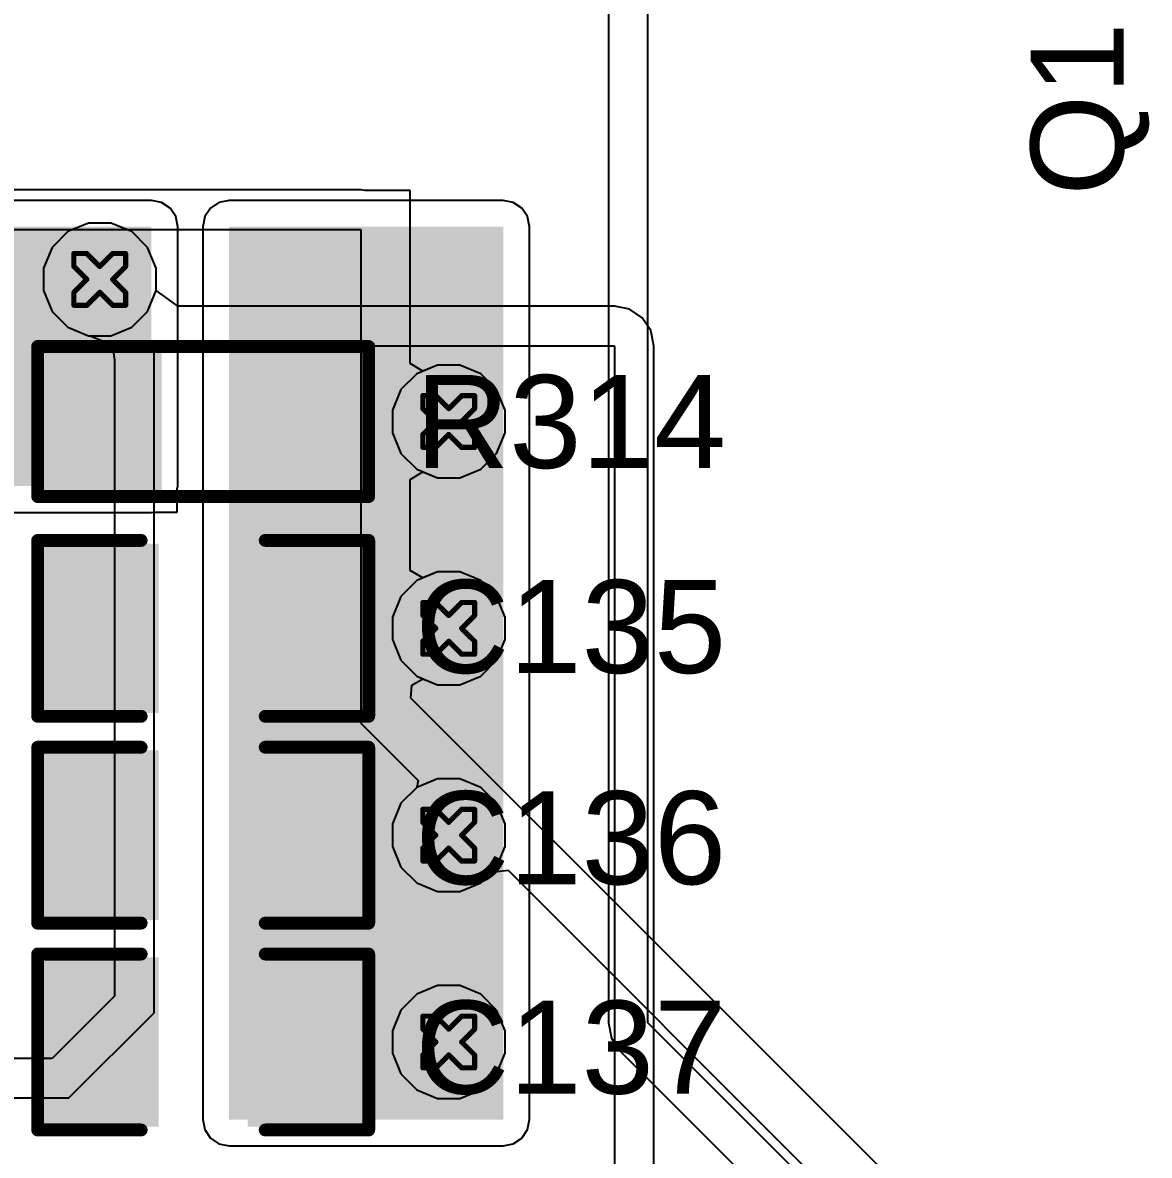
# Model space of a CAD drawing. Header units: inches. Extents: x -11 to 5379, y 0 to 5429.
# Drawn here: x 318.47 to 329.54, y 66.09 to 77.21 of the extents above; entities that cross this region are included whole.
import ezdxf

# ---------------------------------------------------------------- set-up
doc = ezdxf.new("R2010")
doc.units = ezdxf.units.IN
for name, color, linetype in [('Bottom Layer', 5, 'Continuous'), ('Drill Drawing', 1, 'Continuous'), ('GND', 16, 'Continuous'), ('PWR', 76, 'Continuous'), ('Top Layer', 1, 'Continuous'), ('Top Overlay', 2, 'Continuous'), ('Top Paste', 8, 'Continuous'), ('Top Solder', 216, 'Continuous'), ('Via Holes', 16, 'Continuous')]:
    doc.layers.add(name, color=color, linetype=linetype)
doc.styles.add('Arial', font='', dxfattribs={"height": 0.2})
doc.styles.get('Arial').set_extended_font_data('Arial')

# ---------------------------------------------------------------- blocks, each defined once
blk = doc.blocks.new('R___0805_205')
at = {"layer": 'Top Layer'}
for points in [[(-1.524, 0.635), (-0.508, 0.635), (-0.508, -0.635), (-1.524, -0.635)], [(0.508, 0.635), (1.524, 0.635), (1.524, -0.635), (0.508, -0.635)]]:
    blk.add_hatch(color=1, dxfattribs=at).paths.add_polyline_path(points)
at = {"layer": 'Top Paste'}
for points in [[(-1.524, 0.635), (-0.508, 0.635), (-0.508, -0.635), (-1.524, -0.635)], [(0.508, 0.635), (1.524, 0.635), (1.524, -0.635), (0.508, -0.635)]]:
    blk.add_hatch(color=8, dxfattribs=at).paths.add_polyline_path(points)
at = {"layer": 'Top Solder'}
for points in [[(-1.6256, 0.7366), (-0.4064, 0.7366), (-0.4064, -0.7366), (-1.6256, -0.7366)], [(0.4064, 0.7366), (1.6256, 0.7366), (1.6256, -0.7366), (0.4064, -0.7366)]]:
    blk.add_hatch(color=216, dxfattribs=at).paths.add_polyline_path(points)
at = {"layer": 'Top Overlay'}
for points in [[(-1.6256, 0.7366, 0.127, 0.127, 0), (-1.6256, -0.7366, 0.127, 0.127, 0)], [(1.6256, 0.7366, 0.127, 0.127, 0), (-1.6256, 0.7366, 0.127, 0.127, 0)], [(1.6256, 0.7366, 0.127, 0.127, 0), (1.6256, -0.7366, 0.127, 0.127, 0)], [(1.6256, -0.7366, 0.127, 0.127, 0), (-1.6256, -0.7366, 0.127, 0.127, 0)]]:
    blk.add_lwpolyline(points, format="xyseb", dxfattribs=at)
for points in [[(-1.65735, 0.7366, 0.0635, 0.0635, 1), (-1.59385, 0.7366, 0.0635, 0.0635, 1)], [(-1.65735, 0.7366, 0.0635, 0.0635, 1), (-1.59385, 0.7366, 0.0635, 0.0635, 1)], [(1.59385, 0.7366, 0.0635, 0.0635, 1), (1.65735, 0.7366, 0.0635, 0.0635, 1)], [(1.59385, 0.7366, 0.0635, 0.0635, 1), (1.65735, 0.7366, 0.0635, 0.0635, 1)], [(-1.65735, -0.7366, 0.0635, 0.0635, 1), (-1.59385, -0.7366, 0.0635, 0.0635, 1)], [(-1.65735, -0.7366, 0.0635, 0.0635, 1), (-1.59385, -0.7366, 0.0635, 0.0635, 1)], [(1.59385, -0.7366, 0.0635, 0.0635, 1), (1.65735, -0.7366, 0.0635, 0.0635, 1)], [(1.59385, -0.7366, 0.0635, 0.0635, 1), (1.65735, -0.7366, 0.0635, 0.0635, 1)]]:
    blk.add_lwpolyline(points, format="xyseb", close=True, dxfattribs=at)
blk = doc.blocks.new('C___0805_598')
at = {"layer": 'Top Layer'}
for points in [[(-1.524, 0.762), (-0.508, 0.762), (-0.508, -0.762), (-1.524, -0.762)], [(0.508, 0.762), (1.524, 0.762), (1.524, -0.762), (0.508, -0.762)]]:
    blk.add_hatch(color=1, dxfattribs=at).paths.add_polyline_path(points)
at = {"layer": 'Top Paste'}
for points in [[(-1.524, 0.762), (-0.508, 0.762), (-0.508, -0.762), (-1.524, -0.762)], [(0.508, 0.762), (1.524, 0.762), (1.524, -0.762), (0.508, -0.762)]]:
    blk.add_hatch(color=8, dxfattribs=at).paths.add_polyline_path(points)
at = {"layer": 'Top Solder'}
for points in [[(-1.594, 0.832), (-0.438, 0.832), (-0.438, -0.832), (-1.594, -0.832)], [(0.438, 0.832), (1.594, 0.832), (1.594, -0.832), (0.438, -0.832)]]:
    blk.add_hatch(color=216, dxfattribs=at).paths.add_polyline_path(points)
at = {"layer": 'Top Overlay'}
for points in [[(-1.626, 0.864, 0.127, 0.127, 0), (-1.626, -0.864, 0.127, 0.127, 0)], [(-0.61, 0.864, 0.127, 0.127, 0), (-1.626, 0.864, 0.127, 0.127, 0)], [(1.626, 0.864, 0.127, 0.127, 0), (0.61, 0.864, 0.127, 0.127, 0)], [(1.626, 0.864, 0.127, 0.127, 0), (1.626, -0.864, 0.127, 0.127, 0)], [(-0.61, -0.864, 0.127, 0.127, 0), (-1.626, -0.864, 0.127, 0.127, 0)], [(1.626, -0.864, 0.127, 0.127, 0), (0.61, -0.864, 0.127, 0.127, 0)]]:
    blk.add_lwpolyline(points, format="xyseb", dxfattribs=at)
for points in [[(-1.657, 0.864, 0.0635, 0.0635, 1), (-1.594, 0.864, 0.0635, 0.0635, 1)], [(-1.657, 0.864, 0.0635, 0.0635, 1), (-1.594, 0.864, 0.0635, 0.0635, 1)], [(-0.641, 0.864, 0.0635, 0.0635, 1), (-0.578, 0.864, 0.0635, 0.0635, 1)], [(0.578, 0.864, 0.0635, 0.0635, 1), (0.641, 0.864, 0.0635, 0.0635, 1)], [(1.594, 0.864, 0.0635, 0.0635, 1), (1.657, 0.864, 0.0635, 0.0635, 1)], [(1.594, 0.864, 0.0635, 0.0635, 1), (1.657, 0.864, 0.0635, 0.0635, 1)], [(-1.657, -0.864, 0.0635, 0.0635, 1), (-1.594, -0.864, 0.0635, 0.0635, 1)], [(-1.657, -0.864, 0.0635, 0.0635, 1), (-1.594, -0.864, 0.0635, 0.0635, 1)], [(-0.641, -0.864, 0.0635, 0.0635, 1), (-0.578, -0.864, 0.0635, 0.0635, 1)], [(0.578, -0.864, 0.0635, 0.0635, 1), (0.641, -0.864, 0.0635, 0.0635, 1)], [(1.594, -0.864, 0.0635, 0.0635, 1), (1.657, -0.864, 0.0635, 0.0635, 1)], [(1.594, -0.864, 0.0635, 0.0635, 1), (1.657, -0.864, 0.0635, 0.0635, 1)]]:
    blk.add_lwpolyline(points, format="xyseb", close=True, dxfattribs=at)
blk = doc.blocks.new('C___0805_599')
at = {"layer": 'Top Layer'}
for points in [[(-1.524, 0.762), (-0.508, 0.762), (-0.508, -0.762), (-1.524, -0.762)], [(0.508, 0.762), (1.524, 0.762), (1.524, -0.762), (0.508, -0.762)]]:
    blk.add_hatch(color=1, dxfattribs=at).paths.add_polyline_path(points)
at = {"layer": 'Top Paste'}
for points in [[(-1.524, 0.762), (-0.508, 0.762), (-0.508, -0.762), (-1.524, -0.762)], [(0.508, 0.762), (1.524, 0.762), (1.524, -0.762), (0.508, -0.762)]]:
    blk.add_hatch(color=8, dxfattribs=at).paths.add_polyline_path(points)
at = {"layer": 'Top Solder'}
for points in [[(-1.594, 0.832), (-0.438, 0.832), (-0.438, -0.832), (-1.594, -0.832)], [(0.438, 0.832), (1.594, 0.832), (1.594, -0.832), (0.438, -0.832)]]:
    blk.add_hatch(color=216, dxfattribs=at).paths.add_polyline_path(points)
at = {"layer": 'Top Overlay'}
for points in [[(-1.626, 0.864, 0.127, 0.127, 0), (-1.626, -0.864, 0.127, 0.127, 0)], [(-0.61, 0.864, 0.127, 0.127, 0), (-1.626, 0.864, 0.127, 0.127, 0)], [(1.626, 0.864, 0.127, 0.127, 0), (0.61, 0.864, 0.127, 0.127, 0)], [(1.626, 0.864, 0.127, 0.127, 0), (1.626, -0.864, 0.127, 0.127, 0)], [(-0.61, -0.864, 0.127, 0.127, 0), (-1.626, -0.864, 0.127, 0.127, 0)], [(1.626, -0.864, 0.127, 0.127, 0), (0.61, -0.864, 0.127, 0.127, 0)]]:
    blk.add_lwpolyline(points, format="xyseb", dxfattribs=at)
for points in [[(-1.657, 0.864, 0.0635, 0.0635, 1), (-1.594, 0.864, 0.0635, 0.0635, 1)], [(-1.657, 0.864, 0.0635, 0.0635, 1), (-1.594, 0.864, 0.0635, 0.0635, 1)], [(-0.641, 0.864, 0.0635, 0.0635, 1), (-0.578, 0.864, 0.0635, 0.0635, 1)], [(0.578, 0.864, 0.0635, 0.0635, 1), (0.641, 0.864, 0.0635, 0.0635, 1)], [(1.594, 0.864, 0.0635, 0.0635, 1), (1.657, 0.864, 0.0635, 0.0635, 1)], [(1.594, 0.864, 0.0635, 0.0635, 1), (1.657, 0.864, 0.0635, 0.0635, 1)], [(-1.657, -0.864, 0.0635, 0.0635, 1), (-1.594, -0.864, 0.0635, 0.0635, 1)], [(-1.657, -0.864, 0.0635, 0.0635, 1), (-1.594, -0.864, 0.0635, 0.0635, 1)], [(-0.641, -0.864, 0.0635, 0.0635, 1), (-0.578, -0.864, 0.0635, 0.0635, 1)], [(0.578, -0.864, 0.0635, 0.0635, 1), (0.641, -0.864, 0.0635, 0.0635, 1)], [(1.594, -0.864, 0.0635, 0.0635, 1), (1.657, -0.864, 0.0635, 0.0635, 1)], [(1.594, -0.864, 0.0635, 0.0635, 1), (1.657, -0.864, 0.0635, 0.0635, 1)]]:
    blk.add_lwpolyline(points, format="xyseb", close=True, dxfattribs=at)
blk = doc.blocks.new('C___0805_600')
at = {"layer": 'Top Layer'}
for points in [[(-1.524, 0.762), (-0.508, 0.762), (-0.508, -0.762), (-1.524, -0.762)], [(0.508, 0.762), (1.524, 0.762), (1.524, -0.762), (0.508, -0.762)]]:
    blk.add_hatch(color=1, dxfattribs=at).paths.add_polyline_path(points)
at = {"layer": 'Top Paste'}
for points in [[(-1.524, 0.762), (-0.508, 0.762), (-0.508, -0.762), (-1.524, -0.762)], [(0.508, 0.762), (1.524, 0.762), (1.524, -0.762), (0.508, -0.762)]]:
    blk.add_hatch(color=8, dxfattribs=at).paths.add_polyline_path(points)
at = {"layer": 'Top Solder'}
for points in [[(-1.594, 0.832), (-0.438, 0.832), (-0.438, -0.832), (-1.594, -0.832)], [(0.438, 0.832), (1.594, 0.832), (1.594, -0.832), (0.438, -0.832)]]:
    blk.add_hatch(color=216, dxfattribs=at).paths.add_polyline_path(points)
at = {"layer": 'Top Overlay'}
for points in [[(-1.626, 0.864, 0.127, 0.127, 0), (-1.626, -0.864, 0.127, 0.127, 0)], [(-0.61, 0.864, 0.127, 0.127, 0), (-1.626, 0.864, 0.127, 0.127, 0)], [(1.626, 0.864, 0.127, 0.127, 0), (0.61, 0.864, 0.127, 0.127, 0)], [(1.626, 0.864, 0.127, 0.127, 0), (1.626, -0.864, 0.127, 0.127, 0)], [(-0.61, -0.864, 0.127, 0.127, 0), (-1.626, -0.864, 0.127, 0.127, 0)], [(1.626, -0.864, 0.127, 0.127, 0), (0.61, -0.864, 0.127, 0.127, 0)]]:
    blk.add_lwpolyline(points, format="xyseb", dxfattribs=at)
for points in [[(-1.657, 0.864, 0.0635, 0.0635, 1), (-1.594, 0.864, 0.0635, 0.0635, 1)], [(-1.657, 0.864, 0.0635, 0.0635, 1), (-1.594, 0.864, 0.0635, 0.0635, 1)], [(-0.641, 0.864, 0.0635, 0.0635, 1), (-0.578, 0.864, 0.0635, 0.0635, 1)], [(0.578, 0.864, 0.0635, 0.0635, 1), (0.641, 0.864, 0.0635, 0.0635, 1)], [(1.594, 0.864, 0.0635, 0.0635, 1), (1.657, 0.864, 0.0635, 0.0635, 1)], [(1.594, 0.864, 0.0635, 0.0635, 1), (1.657, 0.864, 0.0635, 0.0635, 1)], [(-1.657, -0.864, 0.0635, 0.0635, 1), (-1.594, -0.864, 0.0635, 0.0635, 1)], [(-1.657, -0.864, 0.0635, 0.0635, 1), (-1.594, -0.864, 0.0635, 0.0635, 1)], [(-0.641, -0.864, 0.0635, 0.0635, 1), (-0.578, -0.864, 0.0635, 0.0635, 1)], [(0.578, -0.864, 0.0635, 0.0635, 1), (0.641, -0.864, 0.0635, 0.0635, 1)], [(1.594, -0.864, 0.0635, 0.0635, 1), (1.657, -0.864, 0.0635, 0.0635, 1)], [(1.594, -0.864, 0.0635, 0.0635, 1), (1.657, -0.864, 0.0635, 0.0635, 1)]]:
    blk.add_lwpolyline(points, format="xyseb", close=True, dxfattribs=at)

msp = doc.modelspace()

# ---------------------------------------------------------------- hatches: boundary and pattern name
at = {"layer": 'Bottom Layer'}
h = msp.add_hatch(color=5, dxfattribs=at)
edge = h.paths.add_edge_path()
edge.add_arc((319.227, 74.692), 0.3, 0, 360)
h = msp.add_hatch(color=5, dxfattribs=at)
edge = h.paths.add_edge_path()
edge.add_arc((322.655, 73.296), 0.3, 0, 360)
h = msp.add_hatch(color=5, dxfattribs=at)
edge = h.paths.add_edge_path()
edge.add_arc((322.655, 71.264), 0.3, 0, 360)
h = msp.add_hatch(color=5, dxfattribs=at)
edge = h.paths.add_edge_path()
edge.add_arc((322.655, 69.232), 0.3, 0, 360)
h = msp.add_hatch(color=5, dxfattribs=at)
edge = h.paths.add_edge_path()
edge.add_arc((322.655, 67.2), 0.3, 0, 360)
at = {"layer": 'GND'}
h = msp.add_hatch(color=16, dxfattribs=at)
edge = h.paths.add_edge_path()
edge.add_arc((319.227, 74.692), 0.3, 0, 360)
h = msp.add_hatch(color=16, dxfattribs=at)
edge = h.paths.add_edge_path()
edge.add_arc((322.655, 73.296), 0.3, 0, 360)
h = msp.add_hatch(color=16, dxfattribs=at)
edge = h.paths.add_edge_path()
edge.add_arc((322.655, 71.264), 0.3, 0, 360)
h = msp.add_hatch(color=16, dxfattribs=at)
edge = h.paths.add_edge_path()
edge.add_arc((322.655, 69.232), 0.3, 0, 360)
h = msp.add_hatch(color=16, dxfattribs=at)
edge = h.paths.add_edge_path()
edge.add_arc((322.655, 67.2), 0.3, 0, 360)
at = {"layer": 'PWR'}
h = msp.add_hatch(color=76, dxfattribs=at)
edge = h.paths.add_edge_path()
edge.add_arc((319.227, 74.692), 0.3, 0, 360)
h = msp.add_hatch(color=76, dxfattribs=at)
edge = h.paths.add_edge_path()
edge.add_arc((322.655, 73.296), 0.3, 0, 360)
h = msp.add_hatch(color=76, dxfattribs=at)
edge = h.paths.add_edge_path()
edge.add_arc((322.655, 71.264), 0.3, 0, 360)
h = msp.add_hatch(color=76, dxfattribs=at)
edge = h.paths.add_edge_path()
edge.add_arc((322.655, 69.232), 0.3, 0, 360)
h = msp.add_hatch(color=76, dxfattribs=at)
edge = h.paths.add_edge_path()
edge.add_arc((322.655, 67.2), 0.3, 0, 360)
at = {"layer": 'Top Layer'}
for points in [[(316.941, 72.661), (319.735, 72.661), (319.735, 75.209), (316.941, 75.209)], [(320.497, 66.438), (323.19, 66.438), (323.19, 75.209), (320.497, 75.209)]]:
    msp.add_hatch(color=1, dxfattribs=at).paths.add_polyline_path(points)
h = msp.add_hatch(color=1, dxfattribs=at)
edge = h.paths.add_edge_path()
edge.add_arc((319.227, 74.692), 0.3, 0, 360)
h = msp.add_hatch(color=1, dxfattribs=at)
edge = h.paths.add_edge_path()
edge.add_arc((322.655, 73.296), 0.3, 0, 360)
h = msp.add_hatch(color=1, dxfattribs=at)
edge = h.paths.add_edge_path()
edge.add_arc((322.655, 71.264), 0.3, 0, 360)
h = msp.add_hatch(color=1, dxfattribs=at)
edge = h.paths.add_edge_path()
edge.add_arc((322.655, 69.232), 0.3, 0, 360)
h = msp.add_hatch(color=1, dxfattribs=at)
edge = h.paths.add_edge_path()
edge.add_arc((322.655, 67.2), 0.3, 0, 360)
at = {"layer": 'Via Holes'}
h = msp.add_hatch(color=7, dxfattribs=at)
edge = h.paths.add_edge_path()
edge.add_arc((319.227, 74.692), 0.15, 0, 360)
h = msp.add_hatch(color=7, dxfattribs=at)
edge = h.paths.add_edge_path()
edge.add_arc((322.655, 73.296), 0.15, 0, 360)
h = msp.add_hatch(color=7, dxfattribs=at)
edge = h.paths.add_edge_path()
edge.add_arc((322.655, 71.264), 0.15, 0, 360)
h = msp.add_hatch(color=7, dxfattribs=at)
edge = h.paths.add_edge_path()
edge.add_arc((322.655, 69.232), 0.15, 0, 360)
h = msp.add_hatch(color=7, dxfattribs=at)
edge = h.paths.add_edge_path()
edge.add_arc((322.655, 67.2), 0.15, 0, 360)

# ---------------------------------------------------------------- linework, layer by layer
at = {"layer": 'Bottom Layer'}
for p, q in [((319.117, 75.246), (318.913, 75.162)), ((319.337, 75.246), (319.117, 75.246)), ((319.541, 75.162), (319.337, 75.246)), ((318.913, 75.162), (318.758, 75.006)), ((319.697, 75.006), (319.541, 75.162)), ((318.758, 75.006), (318.673, 74.802)), ((319.781, 74.802), (319.697, 75.006)), ((318.673, 74.802), (318.673, 74.582)), ((319.781, 74.582), (319.781, 74.802)), ((318.673, 74.582), (318.758, 74.378)), ((319.697, 74.378), (319.781, 74.582)), ((318.758, 74.378), (318.913, 74.222)), ((319.541, 74.222), (319.697, 74.378)), ((318.913, 74.222), (319.117, 74.138)), ((319.117, 74.138), (319.337, 74.138)), ((319.337, 74.138), (319.541, 74.222)), ((322.545, 73.85), (322.341, 73.766)), ((322.765, 73.85), (322.545, 73.85)), ((322.969, 73.766), (322.765, 73.85)), ((322.341, 73.766), (322.185, 73.61)), ((323.125, 73.61), (322.969, 73.766)), ((322.185, 73.61), (322.101, 73.407)), ((323.209, 73.407), (323.125, 73.61)), ((322.101, 73.407), (322.101, 73.186)), ((323.209, 73.186), (323.209, 73.407)), ((322.101, 73.186), (322.185, 72.982)), ((323.125, 72.982), (323.209, 73.186)), ((322.185, 72.982), (322.341, 72.827)), ((322.969, 72.827), (323.125, 72.982)), ((322.341, 72.827), (322.545, 72.742)), ((322.765, 72.742), (322.969, 72.827)), ((322.545, 72.742), (322.765, 72.742)), ((322.545, 71.818), (322.341, 71.734)), ((322.765, 71.818), (322.545, 71.818)), ((322.969, 71.734), (322.765, 71.818)), ((322.341, 71.734), (322.185, 71.578)), ((323.125, 71.578), (322.969, 71.734)), ((322.185, 71.578), (322.101, 71.375)), ((323.209, 71.375), (323.125, 71.578)), ((322.101, 71.375), (322.101, 71.154)), ((323.209, 71.154), (323.209, 71.375)), ((322.101, 71.154), (322.185, 70.95)), ((323.125, 70.95), (323.209, 71.154)), ((322.185, 70.95), (322.341, 70.795)), ((322.969, 70.795), (323.125, 70.95)), ((322.341, 70.795), (322.545, 70.71)), ((322.765, 70.71), (322.969, 70.795)), ((322.545, 70.71), (322.765, 70.71)), ((322.545, 69.786), (322.341, 69.702)), ((322.765, 69.786), (322.545, 69.786)), ((322.969, 69.702), (322.765, 69.786)), ((322.341, 69.702), (322.185, 69.546)), ((323.125, 69.546), (322.969, 69.702)), ((322.185, 69.546), (322.101, 69.343)), ((323.209, 69.343), (323.125, 69.546)), ((322.101, 69.343), (322.101, 69.122)), ((323.209, 69.122), (323.209, 69.343)), ((322.101, 69.122), (322.185, 68.918)), ((323.125, 68.918), (323.209, 69.122)), ((322.185, 68.918), (322.341, 68.763)), ((322.969, 68.763), (323.125, 68.918)), ((322.341, 68.763), (322.545, 68.678)), ((322.545, 68.678), (322.765, 68.678)), ((322.765, 68.678), (322.969, 68.763)), ((322.341, 67.67), (322.185, 67.514)), ((322.545, 67.754), (322.341, 67.67)), ((322.765, 67.754), (322.545, 67.754)), ((322.969, 67.67), (322.765, 67.754)), ((323.125, 67.514), (322.969, 67.67)), ((322.185, 67.514), (322.101, 67.311)), ((323.209, 67.311), (323.125, 67.514)), ((322.101, 67.311), (322.101, 67.09)), ((323.209, 67.09), (323.209, 67.311)), ((322.101, 67.09), (322.185, 66.886)), ((323.125, 66.886), (323.209, 67.09)), ((322.185, 66.886), (322.341, 66.731)), ((322.969, 66.731), (323.125, 66.886)), ((322.341, 66.731), (322.545, 66.646)), ((322.765, 66.646), (322.969, 66.731)), ((322.545, 66.646), (322.765, 66.646))]:
    msp.add_line(p, q, dxfattribs=at)
at = {"layer": 'Drill Drawing'}
for points in [[(318.973, 74.819, 0.0508, 0.0508, 0), (318.973, 74.946, 0.0508, 0.0508, 0)], [(318.973, 74.946, 0.0508, 0.0508, 0), (319.1, 74.946, 0.0508, 0.0508, 0)], [(319.1, 74.946, 0.0508, 0.0508, 0), (319.227, 74.819, 0.0508, 0.0508, 0)], [(319.227, 74.819, 0.0508, 0.0508, 0), (319.354, 74.946, 0.0508, 0.0508, 0)], [(319.354, 74.946, 0.0508, 0.0508, 0), (319.481, 74.946, 0.0508, 0.0508, 0)], [(319.481, 74.819, 0.0508, 0.0508, 0), (319.481, 74.946, 0.0508, 0.0508, 0)], [(318.973, 74.819, 0.0508, 0.0508, 0), (319.1, 74.692, 0.0508, 0.0508, 0)], [(319.354, 74.692, 0.0508, 0.0508, 0), (319.481, 74.819, 0.0508, 0.0508, 0)], [(318.973, 74.565, 0.0508, 0.0508, 0), (319.1, 74.692, 0.0508, 0.0508, 0)], [(319.354, 74.692, 0.0508, 0.0508, 0), (319.481, 74.565, 0.0508, 0.0508, 0)], [(318.973, 74.438, 0.0508, 0.0508, 0), (318.973, 74.565, 0.0508, 0.0508, 0)], [(319.1, 74.438, 0.0508, 0.0508, 0), (319.227, 74.565, 0.0508, 0.0508, 0)], [(319.227, 74.565, 0.0508, 0.0508, 0), (319.354, 74.438, 0.0508, 0.0508, 0)], [(319.481, 74.438, 0.0508, 0.0508, 0), (319.481, 74.565, 0.0508, 0.0508, 0)], [(318.973, 74.438, 0.0508, 0.0508, 0), (319.1, 74.438, 0.0508, 0.0508, 0)], [(319.354, 74.438, 0.0508, 0.0508, 0), (319.481, 74.438, 0.0508, 0.0508, 0)], [(322.401, 73.423, 0.0508, 0.0508, 0), (322.401, 73.55, 0.0508, 0.0508, 0)], [(322.401, 73.55, 0.0508, 0.0508, 0), (322.528, 73.55, 0.0508, 0.0508, 0)], [(322.528, 73.55, 0.0508, 0.0508, 0), (322.655, 73.423, 0.0508, 0.0508, 0)], [(322.655, 73.423, 0.0508, 0.0508, 0), (322.782, 73.55, 0.0508, 0.0508, 0)], [(322.782, 73.55, 0.0508, 0.0508, 0), (322.909, 73.55, 0.0508, 0.0508, 0)], [(322.909, 73.423, 0.0508, 0.0508, 0), (322.909, 73.55, 0.0508, 0.0508, 0)], [(322.401, 73.423, 0.0508, 0.0508, 0), (322.528, 73.296, 0.0508, 0.0508, 0)], [(322.782, 73.296, 0.0508, 0.0508, 0), (322.909, 73.423, 0.0508, 0.0508, 0)], [(322.401, 73.169, 0.0508, 0.0508, 0), (322.528, 73.296, 0.0508, 0.0508, 0)], [(322.782, 73.296, 0.0508, 0.0508, 0), (322.909, 73.169, 0.0508, 0.0508, 0)], [(322.401, 73.042, 0.0508, 0.0508, 0), (322.401, 73.169, 0.0508, 0.0508, 0)], [(322.528, 73.042, 0.0508, 0.0508, 0), (322.655, 73.169, 0.0508, 0.0508, 0)], [(322.655, 73.169, 0.0508, 0.0508, 0), (322.782, 73.042, 0.0508, 0.0508, 0)], [(322.909, 73.042, 0.0508, 0.0508, 0), (322.909, 73.169, 0.0508, 0.0508, 0)], [(322.401, 73.042, 0.0508, 0.0508, 0), (322.528, 73.042, 0.0508, 0.0508, 0)], [(322.782, 73.042, 0.0508, 0.0508, 0), (322.909, 73.042, 0.0508, 0.0508, 0)], [(322.401, 71.391, 0.0508, 0.0508, 0), (322.401, 71.518, 0.0508, 0.0508, 0)], [(322.401, 71.518, 0.0508, 0.0508, 0), (322.528, 71.518, 0.0508, 0.0508, 0)], [(322.528, 71.518, 0.0508, 0.0508, 0), (322.655, 71.391, 0.0508, 0.0508, 0)], [(322.655, 71.391, 0.0508, 0.0508, 0), (322.782, 71.518, 0.0508, 0.0508, 0)], [(322.782, 71.518, 0.0508, 0.0508, 0), (322.909, 71.518, 0.0508, 0.0508, 0)], [(322.909, 71.391, 0.0508, 0.0508, 0), (322.909, 71.518, 0.0508, 0.0508, 0)], [(322.401, 71.391, 0.0508, 0.0508, 0), (322.528, 71.264, 0.0508, 0.0508, 0)], [(322.782, 71.264, 0.0508, 0.0508, 0), (322.909, 71.391, 0.0508, 0.0508, 0)], [(322.401, 71.137, 0.0508, 0.0508, 0), (322.528, 71.264, 0.0508, 0.0508, 0)], [(322.782, 71.264, 0.0508, 0.0508, 0), (322.909, 71.137, 0.0508, 0.0508, 0)], [(322.401, 71.01, 0.0508, 0.0508, 0), (322.401, 71.137, 0.0508, 0.0508, 0)], [(322.528, 71.01, 0.0508, 0.0508, 0), (322.655, 71.137, 0.0508, 0.0508, 0)], [(322.655, 71.137, 0.0508, 0.0508, 0), (322.782, 71.01, 0.0508, 0.0508, 0)], [(322.909, 71.01, 0.0508, 0.0508, 0), (322.909, 71.137, 0.0508, 0.0508, 0)], [(322.401, 71.01, 0.0508, 0.0508, 0), (322.528, 71.01, 0.0508, 0.0508, 0)], [(322.782, 71.01, 0.0508, 0.0508, 0), (322.909, 71.01, 0.0508, 0.0508, 0)], [(322.401, 69.359, 0.0508, 0.0508, 0), (322.401, 69.486, 0.0508, 0.0508, 0)], [(322.401, 69.486, 0.0508, 0.0508, 0), (322.528, 69.486, 0.0508, 0.0508, 0)], [(322.528, 69.486, 0.0508, 0.0508, 0), (322.655, 69.359, 0.0508, 0.0508, 0)], [(322.655, 69.359, 0.0508, 0.0508, 0), (322.782, 69.486, 0.0508, 0.0508, 0)], [(322.782, 69.486, 0.0508, 0.0508, 0), (322.909, 69.486, 0.0508, 0.0508, 0)], [(322.909, 69.359, 0.0508, 0.0508, 0), (322.909, 69.486, 0.0508, 0.0508, 0)], [(322.401, 69.359, 0.0508, 0.0508, 0), (322.528, 69.232, 0.0508, 0.0508, 0)], [(322.782, 69.232, 0.0508, 0.0508, 0), (322.909, 69.359, 0.0508, 0.0508, 0)], [(322.401, 69.105, 0.0508, 0.0508, 0), (322.528, 69.232, 0.0508, 0.0508, 0)], [(322.782, 69.232, 0.0508, 0.0508, 0), (322.909, 69.105, 0.0508, 0.0508, 0)], [(322.401, 68.978, 0.0508, 0.0508, 0), (322.401, 69.105, 0.0508, 0.0508, 0)], [(322.528, 68.978, 0.0508, 0.0508, 0), (322.655, 69.105, 0.0508, 0.0508, 0)], [(322.655, 69.105, 0.0508, 0.0508, 0), (322.782, 68.978, 0.0508, 0.0508, 0)], [(322.909, 68.978, 0.0508, 0.0508, 0), (322.909, 69.105, 0.0508, 0.0508, 0)], [(322.401, 68.978, 0.0508, 0.0508, 0), (322.528, 68.978, 0.0508, 0.0508, 0)], [(322.782, 68.978, 0.0508, 0.0508, 0), (322.909, 68.978, 0.0508, 0.0508, 0)], [(322.401, 67.327, 0.0508, 0.0508, 0), (322.401, 67.454, 0.0508, 0.0508, 0)], [(322.401, 67.454, 0.0508, 0.0508, 0), (322.528, 67.454, 0.0508, 0.0508, 0)], [(322.528, 67.454, 0.0508, 0.0508, 0), (322.655, 67.327, 0.0508, 0.0508, 0)], [(322.655, 67.327, 0.0508, 0.0508, 0), (322.782, 67.454, 0.0508, 0.0508, 0)], [(322.782, 67.454, 0.0508, 0.0508, 0), (322.909, 67.454, 0.0508, 0.0508, 0)], [(322.909, 67.327, 0.0508, 0.0508, 0), (322.909, 67.454, 0.0508, 0.0508, 0)], [(322.401, 67.327, 0.0508, 0.0508, 0), (322.528, 67.2, 0.0508, 0.0508, 0)], [(322.782, 67.2, 0.0508, 0.0508, 0), (322.909, 67.327, 0.0508, 0.0508, 0)], [(322.401, 67.073, 0.0508, 0.0508, 0), (322.528, 67.2, 0.0508, 0.0508, 0)], [(322.782, 67.2, 0.0508, 0.0508, 0), (322.909, 67.073, 0.0508, 0.0508, 0)], [(322.401, 66.946, 0.0508, 0.0508, 0), (322.401, 67.073, 0.0508, 0.0508, 0)], [(322.528, 66.946, 0.0508, 0.0508, 0), (322.655, 67.073, 0.0508, 0.0508, 0)], [(322.655, 67.073, 0.0508, 0.0508, 0), (322.782, 66.946, 0.0508, 0.0508, 0)], [(322.909, 66.946, 0.0508, 0.0508, 0), (322.909, 67.073, 0.0508, 0.0508, 0)], [(322.401, 66.946, 0.0508, 0.0508, 0), (322.528, 66.946, 0.0508, 0.0508, 0)], [(322.782, 66.946, 0.0508, 0.0508, 0), (322.909, 66.946, 0.0508, 0.0508, 0)]]:
    msp.add_lwpolyline(points, format="xyseb", dxfattribs=at)
for points in [[(318.961, 74.946, 0.0254, 0.0254, 1), (318.986, 74.946, 0.0254, 0.0254, 1)], [(318.961, 74.946, 0.0254, 0.0254, 1), (318.986, 74.946, 0.0254, 0.0254, 1)], [(319.087, 74.946, 0.0254, 0.0254, 1), (319.113, 74.946, 0.0254, 0.0254, 1)], [(319.087, 74.946, 0.0254, 0.0254, 1), (319.113, 74.946, 0.0254, 0.0254, 1)], [(319.341, 74.946, 0.0254, 0.0254, 1), (319.367, 74.946, 0.0254, 0.0254, 1)], [(319.341, 74.946, 0.0254, 0.0254, 1), (319.367, 74.946, 0.0254, 0.0254, 1)], [(319.469, 74.946, 0.0254, 0.0254, 1), (319.494, 74.946, 0.0254, 0.0254, 1)], [(319.469, 74.946, 0.0254, 0.0254, 1), (319.494, 74.946, 0.0254, 0.0254, 1)], [(318.961, 74.819, 0.0254, 0.0254, 1), (318.986, 74.819, 0.0254, 0.0254, 1)], [(318.961, 74.819, 0.0254, 0.0254, 1), (318.986, 74.819, 0.0254, 0.0254, 1)], [(319.214, 74.819, 0.0254, 0.0254, 1), (319.24, 74.819, 0.0254, 0.0254, 1)], [(319.214, 74.819, 0.0254, 0.0254, 1), (319.24, 74.819, 0.0254, 0.0254, 1)], [(319.469, 74.819, 0.0254, 0.0254, 1), (319.494, 74.819, 0.0254, 0.0254, 1)], [(319.469, 74.819, 0.0254, 0.0254, 1), (319.494, 74.819, 0.0254, 0.0254, 1)], [(319.087, 74.692, 0.0254, 0.0254, 1), (319.113, 74.692, 0.0254, 0.0254, 1)], [(319.087, 74.692, 0.0254, 0.0254, 1), (319.113, 74.692, 0.0254, 0.0254, 1)], [(319.341, 74.692, 0.0254, 0.0254, 1), (319.367, 74.692, 0.0254, 0.0254, 1)], [(319.341, 74.692, 0.0254, 0.0254, 1), (319.367, 74.692, 0.0254, 0.0254, 1)], [(318.961, 74.565, 0.0254, 0.0254, 1), (318.986, 74.565, 0.0254, 0.0254, 1)], [(318.961, 74.565, 0.0254, 0.0254, 1), (318.986, 74.565, 0.0254, 0.0254, 1)], [(319.214, 74.565, 0.0254, 0.0254, 1), (319.24, 74.565, 0.0254, 0.0254, 1)], [(319.214, 74.565, 0.0254, 0.0254, 1), (319.24, 74.565, 0.0254, 0.0254, 1)], [(319.469, 74.565, 0.0254, 0.0254, 1), (319.494, 74.565, 0.0254, 0.0254, 1)], [(319.469, 74.565, 0.0254, 0.0254, 1), (319.494, 74.565, 0.0254, 0.0254, 1)], [(318.961, 74.438, 0.0254, 0.0254, 1), (318.986, 74.438, 0.0254, 0.0254, 1)], [(318.961, 74.438, 0.0254, 0.0254, 1), (318.986, 74.438, 0.0254, 0.0254, 1)], [(319.087, 74.438, 0.0254, 0.0254, 1), (319.113, 74.438, 0.0254, 0.0254, 1)], [(319.087, 74.438, 0.0254, 0.0254, 1), (319.113, 74.438, 0.0254, 0.0254, 1)], [(319.341, 74.438, 0.0254, 0.0254, 1), (319.367, 74.438, 0.0254, 0.0254, 1)], [(319.341, 74.438, 0.0254, 0.0254, 1), (319.367, 74.438, 0.0254, 0.0254, 1)], [(319.469, 74.438, 0.0254, 0.0254, 1), (319.494, 74.438, 0.0254, 0.0254, 1)], [(319.469, 74.438, 0.0254, 0.0254, 1), (319.494, 74.438, 0.0254, 0.0254, 1)], [(322.388, 73.55, 0.0254, 0.0254, 1), (322.414, 73.55, 0.0254, 0.0254, 1)], [(322.388, 73.55, 0.0254, 0.0254, 1), (322.414, 73.55, 0.0254, 0.0254, 1)], [(322.515, 73.55, 0.0254, 0.0254, 1), (322.541, 73.55, 0.0254, 0.0254, 1)], [(322.515, 73.55, 0.0254, 0.0254, 1), (322.541, 73.55, 0.0254, 0.0254, 1)], [(322.769, 73.55, 0.0254, 0.0254, 1), (322.795, 73.55, 0.0254, 0.0254, 1)], [(322.769, 73.55, 0.0254, 0.0254, 1), (322.795, 73.55, 0.0254, 0.0254, 1)], [(322.896, 73.55, 0.0254, 0.0254, 1), (322.922, 73.55, 0.0254, 0.0254, 1)], [(322.896, 73.55, 0.0254, 0.0254, 1), (322.922, 73.55, 0.0254, 0.0254, 1)], [(322.388, 73.423, 0.0254, 0.0254, 1), (322.414, 73.423, 0.0254, 0.0254, 1)], [(322.388, 73.423, 0.0254, 0.0254, 1), (322.414, 73.423, 0.0254, 0.0254, 1)], [(322.642, 73.423, 0.0254, 0.0254, 1), (322.668, 73.423, 0.0254, 0.0254, 1)], [(322.642, 73.423, 0.0254, 0.0254, 1), (322.668, 73.423, 0.0254, 0.0254, 1)], [(322.896, 73.423, 0.0254, 0.0254, 1), (322.922, 73.423, 0.0254, 0.0254, 1)], [(322.896, 73.423, 0.0254, 0.0254, 1), (322.922, 73.423, 0.0254, 0.0254, 1)], [(322.515, 73.296, 0.0254, 0.0254, 1), (322.541, 73.296, 0.0254, 0.0254, 1)], [(322.515, 73.296, 0.0254, 0.0254, 1), (322.541, 73.296, 0.0254, 0.0254, 1)], [(322.769, 73.296, 0.0254, 0.0254, 1), (322.795, 73.296, 0.0254, 0.0254, 1)], [(322.769, 73.296, 0.0254, 0.0254, 1), (322.795, 73.296, 0.0254, 0.0254, 1)], [(322.388, 73.169, 0.0254, 0.0254, 1), (322.414, 73.169, 0.0254, 0.0254, 1)], [(322.388, 73.169, 0.0254, 0.0254, 1), (322.414, 73.169, 0.0254, 0.0254, 1)], [(322.642, 73.169, 0.0254, 0.0254, 1), (322.668, 73.169, 0.0254, 0.0254, 1)], [(322.642, 73.169, 0.0254, 0.0254, 1), (322.668, 73.169, 0.0254, 0.0254, 1)], [(322.896, 73.169, 0.0254, 0.0254, 1), (322.922, 73.169, 0.0254, 0.0254, 1)], [(322.896, 73.169, 0.0254, 0.0254, 1), (322.922, 73.169, 0.0254, 0.0254, 1)], [(322.388, 73.042, 0.0254, 0.0254, 1), (322.414, 73.042, 0.0254, 0.0254, 1)], [(322.388, 73.042, 0.0254, 0.0254, 1), (322.414, 73.042, 0.0254, 0.0254, 1)], [(322.515, 73.042, 0.0254, 0.0254, 1), (322.541, 73.042, 0.0254, 0.0254, 1)], [(322.515, 73.042, 0.0254, 0.0254, 1), (322.541, 73.042, 0.0254, 0.0254, 1)], [(322.769, 73.042, 0.0254, 0.0254, 1), (322.795, 73.042, 0.0254, 0.0254, 1)], [(322.769, 73.042, 0.0254, 0.0254, 1), (322.795, 73.042, 0.0254, 0.0254, 1)], [(322.896, 73.042, 0.0254, 0.0254, 1), (322.922, 73.042, 0.0254, 0.0254, 1)], [(322.896, 73.042, 0.0254, 0.0254, 1), (322.922, 73.042, 0.0254, 0.0254, 1)], [(322.388, 71.518, 0.0254, 0.0254, 1), (322.414, 71.518, 0.0254, 0.0254, 1)], [(322.388, 71.518, 0.0254, 0.0254, 1), (322.414, 71.518, 0.0254, 0.0254, 1)], [(322.515, 71.518, 0.0254, 0.0254, 1), (322.541, 71.518, 0.0254, 0.0254, 1)], [(322.515, 71.518, 0.0254, 0.0254, 1), (322.541, 71.518, 0.0254, 0.0254, 1)], [(322.769, 71.518, 0.0254, 0.0254, 1), (322.795, 71.518, 0.0254, 0.0254, 1)], [(322.769, 71.518, 0.0254, 0.0254, 1), (322.795, 71.518, 0.0254, 0.0254, 1)], [(322.896, 71.518, 0.0254, 0.0254, 1), (322.922, 71.518, 0.0254, 0.0254, 1)], [(322.896, 71.518, 0.0254, 0.0254, 1), (322.922, 71.518, 0.0254, 0.0254, 1)], [(322.388, 71.391, 0.0254, 0.0254, 1), (322.414, 71.391, 0.0254, 0.0254, 1)], [(322.388, 71.391, 0.0254, 0.0254, 1), (322.414, 71.391, 0.0254, 0.0254, 1)], [(322.642, 71.391, 0.0254, 0.0254, 1), (322.668, 71.391, 0.0254, 0.0254, 1)], [(322.642, 71.391, 0.0254, 0.0254, 1), (322.668, 71.391, 0.0254, 0.0254, 1)], [(322.896, 71.391, 0.0254, 0.0254, 1), (322.922, 71.391, 0.0254, 0.0254, 1)], [(322.896, 71.391, 0.0254, 0.0254, 1), (322.922, 71.391, 0.0254, 0.0254, 1)], [(322.515, 71.264, 0.0254, 0.0254, 1), (322.541, 71.264, 0.0254, 0.0254, 1)], [(322.515, 71.264, 0.0254, 0.0254, 1), (322.541, 71.264, 0.0254, 0.0254, 1)], [(322.769, 71.264, 0.0254, 0.0254, 1), (322.795, 71.264, 0.0254, 0.0254, 1)], [(322.769, 71.264, 0.0254, 0.0254, 1), (322.795, 71.264, 0.0254, 0.0254, 1)], [(322.388, 71.137, 0.0254, 0.0254, 1), (322.414, 71.137, 0.0254, 0.0254, 1)], [(322.388, 71.137, 0.0254, 0.0254, 1), (322.414, 71.137, 0.0254, 0.0254, 1)], [(322.642, 71.137, 0.0254, 0.0254, 1), (322.668, 71.137, 0.0254, 0.0254, 1)], [(322.642, 71.137, 0.0254, 0.0254, 1), (322.668, 71.137, 0.0254, 0.0254, 1)], [(322.896, 71.137, 0.0254, 0.0254, 1), (322.922, 71.137, 0.0254, 0.0254, 1)], [(322.896, 71.137, 0.0254, 0.0254, 1), (322.922, 71.137, 0.0254, 0.0254, 1)], [(322.388, 71.01, 0.0254, 0.0254, 1), (322.414, 71.01, 0.0254, 0.0254, 1)], [(322.388, 71.01, 0.0254, 0.0254, 1), (322.414, 71.01, 0.0254, 0.0254, 1)], [(322.515, 71.01, 0.0254, 0.0254, 1), (322.541, 71.01, 0.0254, 0.0254, 1)], [(322.515, 71.01, 0.0254, 0.0254, 1), (322.541, 71.01, 0.0254, 0.0254, 1)], [(322.769, 71.01, 0.0254, 0.0254, 1), (322.795, 71.01, 0.0254, 0.0254, 1)], [(322.769, 71.01, 0.0254, 0.0254, 1), (322.795, 71.01, 0.0254, 0.0254, 1)], [(322.896, 71.01, 0.0254, 0.0254, 1), (322.922, 71.01, 0.0254, 0.0254, 1)], [(322.896, 71.01, 0.0254, 0.0254, 1), (322.922, 71.01, 0.0254, 0.0254, 1)], [(322.388, 69.486, 0.0254, 0.0254, 1), (322.414, 69.486, 0.0254, 0.0254, 1)], [(322.388, 69.486, 0.0254, 0.0254, 1), (322.414, 69.486, 0.0254, 0.0254, 1)], [(322.515, 69.486, 0.0254, 0.0254, 1), (322.541, 69.486, 0.0254, 0.0254, 1)], [(322.515, 69.486, 0.0254, 0.0254, 1), (322.541, 69.486, 0.0254, 0.0254, 1)], [(322.769, 69.486, 0.0254, 0.0254, 1), (322.795, 69.486, 0.0254, 0.0254, 1)], [(322.769, 69.486, 0.0254, 0.0254, 1), (322.795, 69.486, 0.0254, 0.0254, 1)], [(322.896, 69.486, 0.0254, 0.0254, 1), (322.922, 69.486, 0.0254, 0.0254, 1)], [(322.896, 69.486, 0.0254, 0.0254, 1), (322.922, 69.486, 0.0254, 0.0254, 1)], [(322.388, 69.359, 0.0254, 0.0254, 1), (322.414, 69.359, 0.0254, 0.0254, 1)], [(322.388, 69.359, 0.0254, 0.0254, 1), (322.414, 69.359, 0.0254, 0.0254, 1)], [(322.642, 69.359, 0.0254, 0.0254, 1), (322.668, 69.359, 0.0254, 0.0254, 1)], [(322.642, 69.359, 0.0254, 0.0254, 1), (322.668, 69.359, 0.0254, 0.0254, 1)], [(322.896, 69.359, 0.0254, 0.0254, 1), (322.922, 69.359, 0.0254, 0.0254, 1)], [(322.896, 69.359, 0.0254, 0.0254, 1), (322.922, 69.359, 0.0254, 0.0254, 1)], [(322.515, 69.232, 0.0254, 0.0254, 1), (322.541, 69.232, 0.0254, 0.0254, 1)], [(322.515, 69.232, 0.0254, 0.0254, 1), (322.541, 69.232, 0.0254, 0.0254, 1)], [(322.769, 69.232, 0.0254, 0.0254, 1), (322.795, 69.232, 0.0254, 0.0254, 1)], [(322.769, 69.232, 0.0254, 0.0254, 1), (322.795, 69.232, 0.0254, 0.0254, 1)], [(322.388, 69.105, 0.0254, 0.0254, 1), (322.414, 69.105, 0.0254, 0.0254, 1)], [(322.388, 69.105, 0.0254, 0.0254, 1), (322.414, 69.105, 0.0254, 0.0254, 1)], [(322.642, 69.105, 0.0254, 0.0254, 1), (322.668, 69.105, 0.0254, 0.0254, 1)], [(322.642, 69.105, 0.0254, 0.0254, 1), (322.668, 69.105, 0.0254, 0.0254, 1)], [(322.896, 69.105, 0.0254, 0.0254, 1), (322.922, 69.105, 0.0254, 0.0254, 1)], [(322.896, 69.105, 0.0254, 0.0254, 1), (322.922, 69.105, 0.0254, 0.0254, 1)], [(322.388, 68.978, 0.0254, 0.0254, 1), (322.414, 68.978, 0.0254, 0.0254, 1)], [(322.388, 68.978, 0.0254, 0.0254, 1), (322.414, 68.978, 0.0254, 0.0254, 1)], [(322.515, 68.978, 0.0254, 0.0254, 1), (322.541, 68.978, 0.0254, 0.0254, 1)], [(322.515, 68.978, 0.0254, 0.0254, 1), (322.541, 68.978, 0.0254, 0.0254, 1)], [(322.769, 68.978, 0.0254, 0.0254, 1), (322.795, 68.978, 0.0254, 0.0254, 1)], [(322.769, 68.978, 0.0254, 0.0254, 1), (322.795, 68.978, 0.0254, 0.0254, 1)], [(322.896, 68.978, 0.0254, 0.0254, 1), (322.922, 68.978, 0.0254, 0.0254, 1)], [(322.896, 68.978, 0.0254, 0.0254, 1), (322.922, 68.978, 0.0254, 0.0254, 1)], [(322.388, 67.454, 0.0254, 0.0254, 1), (322.414, 67.454, 0.0254, 0.0254, 1)], [(322.388, 67.454, 0.0254, 0.0254, 1), (322.414, 67.454, 0.0254, 0.0254, 1)], [(322.515, 67.454, 0.0254, 0.0254, 1), (322.541, 67.454, 0.0254, 0.0254, 1)], [(322.515, 67.454, 0.0254, 0.0254, 1), (322.541, 67.454, 0.0254, 0.0254, 1)], [(322.769, 67.454, 0.0254, 0.0254, 1), (322.795, 67.454, 0.0254, 0.0254, 1)], [(322.769, 67.454, 0.0254, 0.0254, 1), (322.795, 67.454, 0.0254, 0.0254, 1)], [(322.896, 67.454, 0.0254, 0.0254, 1), (322.922, 67.454, 0.0254, 0.0254, 1)], [(322.896, 67.454, 0.0254, 0.0254, 1), (322.922, 67.454, 0.0254, 0.0254, 1)], [(322.388, 67.327, 0.0254, 0.0254, 1), (322.414, 67.327, 0.0254, 0.0254, 1)], [(322.388, 67.327, 0.0254, 0.0254, 1), (322.414, 67.327, 0.0254, 0.0254, 1)], [(322.642, 67.327, 0.0254, 0.0254, 1), (322.668, 67.327, 0.0254, 0.0254, 1)], [(322.642, 67.327, 0.0254, 0.0254, 1), (322.668, 67.327, 0.0254, 0.0254, 1)], [(322.896, 67.327, 0.0254, 0.0254, 1), (322.922, 67.327, 0.0254, 0.0254, 1)], [(322.896, 67.327, 0.0254, 0.0254, 1), (322.922, 67.327, 0.0254, 0.0254, 1)], [(322.515, 67.2, 0.0254, 0.0254, 1), (322.541, 67.2, 0.0254, 0.0254, 1)], [(322.515, 67.2, 0.0254, 0.0254, 1), (322.541, 67.2, 0.0254, 0.0254, 1)], [(322.769, 67.2, 0.0254, 0.0254, 1), (322.795, 67.2, 0.0254, 0.0254, 1)], [(322.769, 67.2, 0.0254, 0.0254, 1), (322.795, 67.2, 0.0254, 0.0254, 1)], [(322.388, 67.073, 0.0254, 0.0254, 1), (322.414, 67.073, 0.0254, 0.0254, 1)], [(322.388, 67.073, 0.0254, 0.0254, 1), (322.414, 67.073, 0.0254, 0.0254, 1)], [(322.642, 67.073, 0.0254, 0.0254, 1), (322.668, 67.073, 0.0254, 0.0254, 1)], [(322.642, 67.073, 0.0254, 0.0254, 1), (322.668, 67.073, 0.0254, 0.0254, 1)], [(322.896, 67.073, 0.0254, 0.0254, 1), (322.922, 67.073, 0.0254, 0.0254, 1)], [(322.896, 67.073, 0.0254, 0.0254, 1), (322.922, 67.073, 0.0254, 0.0254, 1)], [(322.388, 66.946, 0.0254, 0.0254, 1), (322.414, 66.946, 0.0254, 0.0254, 1)], [(322.388, 66.946, 0.0254, 0.0254, 1), (322.414, 66.946, 0.0254, 0.0254, 1)], [(322.515, 66.946, 0.0254, 0.0254, 1), (322.541, 66.946, 0.0254, 0.0254, 1)], [(322.515, 66.946, 0.0254, 0.0254, 1), (322.541, 66.946, 0.0254, 0.0254, 1)], [(322.769, 66.946, 0.0254, 0.0254, 1), (322.795, 66.946, 0.0254, 0.0254, 1)], [(322.769, 66.946, 0.0254, 0.0254, 1), (322.795, 66.946, 0.0254, 0.0254, 1)], [(322.896, 66.946, 0.0254, 0.0254, 1), (322.922, 66.946, 0.0254, 0.0254, 1)], [(322.896, 66.946, 0.0254, 0.0254, 1), (322.922, 66.946, 0.0254, 0.0254, 1)]]:
    msp.add_lwpolyline(points, format="xyseb", close=True, dxfattribs=at)
at = {"layer": 'GND'}
for p, q in [((319.117, 75.246), (318.913, 75.162)), ((319.337, 75.246), (319.117, 75.246)), ((319.541, 75.162), (319.337, 75.246)), ((318.913, 75.162), (318.758, 75.006)), ((319.697, 75.006), (319.541, 75.162)), ((318.758, 75.006), (318.673, 74.802)), ((319.781, 74.802), (319.697, 75.006)), ((318.673, 74.802), (318.673, 74.582)), ((319.781, 74.582), (319.781, 74.802)), ((318.673, 74.582), (318.758, 74.378)), ((319.993, 74.429), (319.781, 74.582)), ((318.758, 74.378), (318.913, 74.222)), ((324.282, 74.429), (319.993, 74.429)), ((324.43, 74.4), (324.282, 74.429)), ((324.556, 74.316), (324.43, 74.4)), ((324.641, 74.19), (324.556, 74.316)), ((318.913, 74.222), (319.117, 74.138)), ((319.117, 74.138), (319.132, 74.138)), ((319.132, 74.138), (319.35, 74.05)), ((324.67, 74.041), (324.641, 74.19)), ((319.35, 74.05), (319.372, 73.903)), ((319.761, 67.488), (319.761, 74.041)), ((319.761, 74.041), (324.282, 74.041)), ((324.282, 74.041), (324.282, 62.179)), ((324.67, 62.179), (324.67, 74.041)), ((319.372, 73.903), (319.372, 67.649)), ((319.372, 67.649), (318.761, 67.038)), ((318.922, 66.65), (319.761, 67.488)), ((318.761, 67.038), (317.95, 67.038)), ((317.95, 66.65), (318.922, 66.65))]:
    msp.add_line(p, q, dxfattribs=at)
at = {"layer": 'PWR'}
for p, q in [((321.793, 75.572), (316.941, 75.572)), ((321.83, 75.565), (321.793, 75.572)), ((322.275, 75.565), (321.83, 75.565)), ((322.275, 73.866), (322.275, 75.565)), ((316.941, 75.184), (321.793, 75.184)), ((321.793, 75.184), (321.793, 70.333)), ((322.402, 73.791), (322.275, 73.866)), ((322.545, 73.85), (322.402, 73.791)), ((322.765, 73.85), (322.545, 73.85)), ((322.969, 73.766), (322.765, 73.85)), ((323.125, 73.61), (322.969, 73.766)), ((323.209, 73.407), (323.125, 73.61)), ((323.209, 73.186), (323.209, 73.407)), ((323.125, 72.982), (323.209, 73.186)), ((322.969, 72.827), (323.125, 72.982)), ((322.275, 72.727), (322.402, 72.801)), ((322.402, 72.801), (322.545, 72.742)), ((322.765, 72.742), (322.969, 72.827)), ((322.275, 71.834), (322.275, 72.727)), ((322.545, 72.742), (322.765, 72.742)), ((322.402, 71.759), (322.275, 71.834)), ((322.545, 71.818), (322.402, 71.759)), ((322.765, 71.818), (322.545, 71.818)), ((322.969, 71.734), (322.765, 71.818)), ((323.125, 71.578), (322.969, 71.734)), ((323.209, 71.375), (323.125, 71.578)), ((323.209, 71.154), (323.209, 71.375)), ((323.125, 70.95), (323.209, 71.154)), ((322.969, 70.795), (323.125, 70.95)), ((322.765, 70.71), (322.969, 70.795)), ((322.284, 70.578), (322.294, 70.706)), ((322.294, 70.706), (322.402, 70.769)), ((322.402, 70.769), (322.545, 70.71)), ((322.545, 70.71), (322.765, 70.71)), ((329.057, 63.805), (322.284, 70.578)), ((321.793, 70.333), (322.355, 69.77)), ((322.341, 69.702), (322.185, 69.546)), ((322.355, 69.77), (322.341, 69.702)), ((322.185, 69.546), (322.101, 69.343)), ((322.101, 69.343), (322.101, 69.122)), ((322.101, 69.122), (322.185, 68.918)), ((322.185, 68.918), (322.341, 68.763)), ((323.076, 68.87), (323.239, 68.887)), ((323.239, 68.887), (328.549, 63.576)), ((322.969, 68.763), (323.076, 68.87)), ((322.341, 68.763), (322.545, 68.678)), ((322.545, 68.678), (322.765, 68.678)), ((322.765, 68.678), (322.969, 68.763)), ((322.341, 67.67), (322.185, 67.514)), ((322.545, 67.754), (322.341, 67.67)), ((322.765, 67.754), (322.545, 67.754)), ((322.969, 67.67), (322.765, 67.754)), ((323.125, 67.514), (322.969, 67.67)), ((322.185, 67.514), (322.101, 67.311)), ((323.209, 67.311), (323.125, 67.514)), ((322.101, 67.311), (322.101, 67.09)), ((323.209, 67.09), (323.209, 67.311)), ((322.101, 67.09), (322.185, 66.886)), ((323.125, 66.886), (323.209, 67.09)), ((322.185, 66.886), (322.341, 66.731)), ((322.969, 66.731), (323.125, 66.886)), ((322.341, 66.731), (322.545, 66.646)), ((322.765, 66.646), (322.969, 66.731)), ((322.545, 66.646), (322.765, 66.646))]:
    msp.add_line(p, q, dxfattribs=at)
at = {"layer": 'Top Layer'}
for p, q in [((324.224, 80.048), (324.224, 67.388)), ((324.612, 67.388), (324.612, 80.048)), ((319.735, 75.468), (316.941, 75.468)), ((319.834, 75.449), (319.735, 75.468)), ((320.497, 75.468), (320.398, 75.449)), ((323.19, 75.468), (320.497, 75.468)), ((323.289, 75.449), (323.19, 75.468)), ((319.918, 75.393), (319.834, 75.449)), ((319.974, 75.309), (319.918, 75.393)), ((320.314, 75.393), (320.258, 75.309)), ((320.398, 75.449), (320.314, 75.393)), ((323.373, 75.393), (323.289, 75.449)), ((323.429, 75.309), (323.373, 75.393)), ((319.994, 75.209), (319.974, 75.309)), ((320.258, 75.309), (320.238, 75.209)), ((323.449, 75.209), (323.429, 75.309)), ((319.994, 72.661), (319.994, 75.209)), ((320.238, 75.209), (320.238, 66.438)), ((323.449, 66.438), (323.449, 75.209)), ((319.989, 72.636), (319.994, 72.661)), ((319.989, 72.407), (319.989, 72.636)), ((316.941, 72.402), (319.735, 72.402)), ((319.735, 72.402), (319.76, 72.407)), ((319.76, 72.407), (319.989, 72.407)), ((324.224, 67.388), (324.253, 67.239)), ((328.492, 63.508), (324.612, 67.388)), ((324.253, 67.239), (324.337, 67.113)), ((324.337, 67.113), (328.218, 63.233)), ((320.238, 66.438), (320.258, 66.339)), ((323.429, 66.339), (323.449, 66.438)), ((320.258, 66.339), (320.314, 66.255)), ((323.373, 66.255), (323.429, 66.339)), ((320.314, 66.255), (320.398, 66.199)), ((323.289, 66.199), (323.373, 66.255)), ((320.398, 66.199), (320.497, 66.179)), ((320.497, 66.179), (323.19, 66.179)), ((323.19, 66.179), (323.289, 66.199))]:
    msp.add_line(p, q, dxfattribs=at)

# ---------------------------------------------------------------- block references
at = {"rotation": 180}
for name, p in [('R___0805_205', (320.243, 73.296)), ('C___0805_600', (320.243, 71.264)), ('C___0805_599', (320.243, 69.232)), ('C___0805_598', (320.243, 67.2))]:
    msp.add_blockref(name, p, dxfattribs=at)

# ---------------------------------------------------------------- texts
at = {"layer": 'Top Overlay', "style": 'Arial'}
msp.add_text('Q1', height=0.9144, rotation=90, dxfattribs=at).set_placement((329.285, 75.514))
for s, p in [('R314', (322.327, 72.839)), ('C135', (322.327, 70.825)), ('C136', (322.327, 68.75)), ('C137', (322.327, 66.692))]:
    msp.add_text(s, height=0.9144, dxfattribs=at).set_placement(p)

doc.saveas('drawing.dxf')
